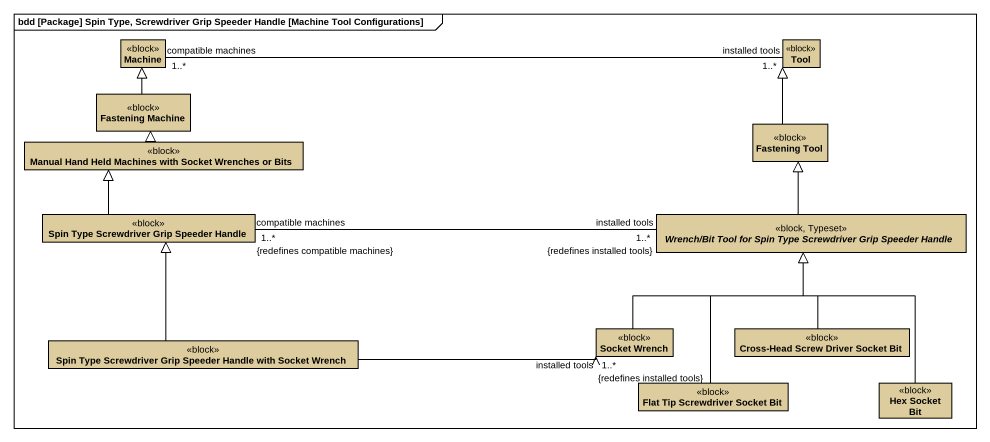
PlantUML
@startuml
mainframe bdd [Package] Spin Type, Screwdriver Grip Speeder Handle [Machine Tool Configurations]
hide circle
hide empty members
class Machine <<block>> #DDCD9E
class Tool <<block>> #DDCD9E
class "Fastening Machine" as Fastening_Machine <<block>> #DDCD9E
class "Fastening Tool" as Fastening_Tool <<block>> #DDCD9E
class "Manual Hand Held Machines with Socket Wrenches or Bits" as Manual_Hand_Held_Machines <<block>> #DDCD9E
class "Spin Type Screwdriver Grip Speeder Handle" as Spin_Type_Screwdriver_Grip <<block>> #DDCD9E
abstract class "Wrench/Bit Tool for Spin Type Screwdriver Grip Speeder Handle" as Wrench_Bit_Tool_for_Spin <<block, Typeset>> #DDCD9E
class "Spin Type Screwdriver Grip Speeder Handle with Socket Wrench" as Spin_Type_Screwdriver_Grip_2 <<block>> #DDCD9E
class "Socket Wrench" as Socket_Wrench <<block>> #DDCD9E
class "Cross-Head Screw Driver Socket Bit" as Cross_Head_Screw_Driver <<block>> #DDCD9E
class "Flat Tip Screwdriver Socket Bit" as Flat_Tip_Screwdriver_Socket <<block>> #DDCD9E
class "Hex Socket Bit" as Hex_Socket_Bit <<block>> #DDCD9E
Machine "compatible machines\n1..*" -right- "installed tools\n1..*" Tool
Fastening_Machine -up-|> Machine
Fastening_Tool -up-|> Tool
Manual_Hand_Held_Machines -up-|> Fastening_Machine
Spin_Type_Screwdriver_Grip -up-|> Manual_Hand_Held_Machines
Spin_Type_Screwdriver_Grip "compatible machines\n1..*\n{redefines compatible machines}" -right- "installed tools\n1..*\n{redefines installed tools}" Wrench_Bit_Tool_for_Spin
Wrench_Bit_Tool_for_Spin -up-|> Fastening_Tool
Spin_Type_Screwdriver_Grip_2 -up-|> Spin_Type_Screwdriver_Grip
Spin_Type_Screwdriver_Grip_2 -right-> "installed tools\n1..*\n{redefines installed tools}" Socket_Wrench
Socket_Wrench -up-|> Wrench_Bit_Tool_for_Spin
Cross_Head_Screw_Driver -up-|> Wrench_Bit_Tool_for_Spin
Flat_Tip_Screwdriver_Socket -up-|> Wrench_Bit_Tool_for_Spin
Hex_Socket_Bit -up-|> Wrench_Bit_Tool_for_Spin
@enduml
